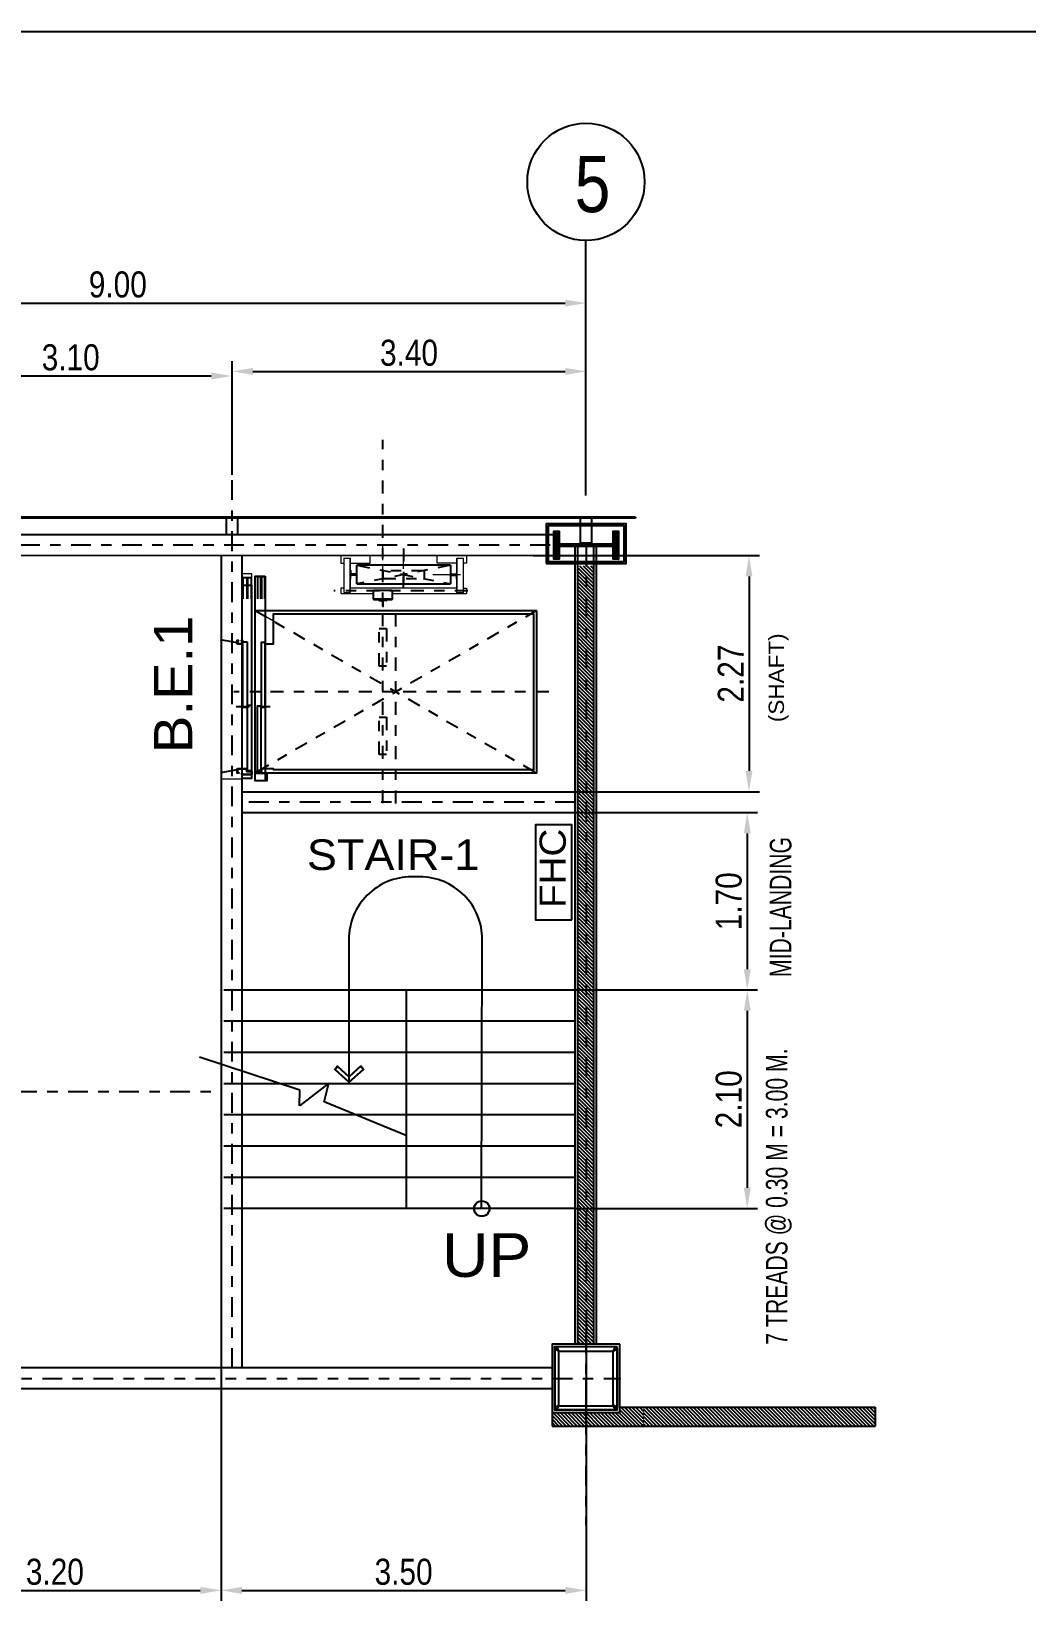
# Model space of a CAD drawing. Header units: millimetres. Extents: x 2148 to 2681, y 758 to 986.
# Drawn here: x 2490 to 2499.55, y 892.58 to 907.84 of the extents above; entities that cross this region are included whole.
import ezdxf

# ---------------------------------------------------------------- set-up
doc = ezdxf.new("R2010")
doc.units = ezdxf.units.MM
doc.linetypes.add('CENTER', pattern=[2, 1.25, -0.25, 0.25, -0.25])
doc.linetypes.add('CENTER2', pattern=[28.575, 19.05, -3.175, 3.175, -3.175])
for name, color, linetype in [('at_Entity', 7, 'Continuous'), ('at_Rect', 7, 'Continuous'), ('COLUMN', 7, 'Continuous'), ('D', 1, 'Continuous'), ('DIM', 20, 'Continuous'), ('DR', 7, 'Continuous'), ('ELAYOUT', 4, 'Continuous'), ('HATCH', 8, 'Continuous'), ('p-boarder', 2, 'Continuous'), ('S-COLS', 6, 'Continuous'), ('TEXT', 6, 'Continuous'), ('TLBLK', 7, 'Continuous'), ('wall', 4, 'Continuous')]:
    doc.layers.add(name, color=color, linetype=linetype)
doc.styles.add('ARIALNW', font='ARIALN.TTF')
doc.styles.add('MMTX$0$ESMX$0$X-OPTA1D', font='x-opta1d')
doc.styles.get("Standard").update_dxf_attribs({"font": 'arial.ttf'})
doc.dimstyles.new('DIM 100', dxfattribs={"dimtxt": 0.2, "dimasz": 0.2, "dimexe": 0.1, "dimexo": 0, "dimgap": 0.05, "dimtad": 1, "dimzin": 0, "dimdsep": 46, "dimtxsty": 'ARIALNW', "dimcen": 0.09, "dimclrd": 6, "dimclre": 6, "dimclrt": 13, "dimadec": 0, "dimazin": 0, "dimtfac": 1, "dimtofl": 0, "dimtmove": 2, "dimatfit": 3, "dimfxl": 1, "dimtolj": 1, "dimtzin": 0, "dimarcsym": 0})
pattern_1 = [(135, (81353.141481, 3211.25105), (-0.01767766953, -0.01767766953), [])]
pattern_2 = [(45, (72348.1549833, 2960.702276), (-0.00391434111013, 0.00391434111013), [])]
pattern_3 = [(135, (81353.141481, 3203.92652), (-0.01767766953, -0.01767766953), [])]

# ---------------------------------------------------------------- blocks, each defined once
blk = doc.blocks.new('ELEVA2')
at = {"ltscale": 0.05}
blk.add_line((-79000.4633, -2182.3524), (-79000.4558, -2182.3524), dxfattribs=at)
for points in [[(-79001.2442, -2180.9361), (-79000.4633, -2180.9361), (-79000.4633, -2182.2896), (-79001.2442, -2182.2896)], [(-79001.3411, -2181.6301), (-79001.298, -2181.6301), (-79001.298, -2181.7202), (-79001.3411, -2181.7202)], [(-79001.4088, -2182.2416), (-79000.426, -2182.2416), (-79000.426, -2182.2896), (-79001.4088, -2182.2896)], [(-79001.0913, -2182.2432), (-79000.7786, -2182.2432), (-79000.7786, -2182.2592), (-79001.0913, -2182.2592)], [(-79000.4633, -2182.2336), (-79000.426, -2182.2336), (-79000.426, -2182.2896), (-79000.4633, -2182.2896)], [(-79001.3635, -2182.3524), (-79000.4388, -2182.3524), (-79000.4388, -2182.3045), (-79001.3635, -2182.3045)], [(-79001.0934, -2182.3279), (-79000.7786, -2182.3279), (-79000.7786, -2182.3482), (-79001.0934, -2182.3482)], [(-79000.7887, -2182.3062), (-79000.4739, -2182.3062), (-79000.4739, -2182.3265), (-79000.7887, -2182.3265)], [(-79000.7861, -2182.2613), (-79000.4734, -2182.2613), (-79000.4734, -2182.2773), (-79000.7861, -2182.2773)]]:
    blk.add_lwpolyline(points, close=True, dxfattribs=at)
for points in [[(-79001.0838, -2182.2416), (-79001.0838, -2182.2012), (-79001.2287, -2182.2012), (-79001.2287, -2180.951), (-79000.4787, -2180.951), (-79000.4787, -2182.2012), (-79000.4835, -2182.2012), (-79000.4835, -2182.2592), (-79000.4713, -2182.2592), (-79000.4713, -2182.2896)], [(-79001.3001, -2182.2432), (-79001.4061, -2182.2432), (-79001.4061, -2182.2592), (-79001.3001, -2182.2592)], [(-79001.3001, -2182.2613), (-79001.4061, -2182.2613), (-79001.4061, -2182.2773), (-79001.3001, -2182.2773)], [(-79001.3001, -2182.3061), (-79001.4002, -2182.3061), (-79001.4002, -2182.3258), (-79001.3001, -2182.3258)], [(-79001.3001, -2182.3279), (-79001.4002, -2182.3279), (-79001.4002, -2182.3482), (-79001.3001, -2182.3482)], [(-79000.4713, -2182.3045), (-79000.4558, -2182.3045), (-79000.4558, -2182.3524), (-79000.4633, -2182.3524), (-79000.4633, -2182.3514), (-79000.4569, -2182.3514), (-79000.4569, -2182.305), (-79000.4702, -2182.305), (-79000.4702, -2182.329), (-79000.483, -2182.329), (-79000.483, -2182.3743), (-79000.4643, -2182.3743), (-79000.4643, -2182.3673), (-79000.4633, -2182.3673), (-79000.4633, -2182.3748), (-79000.4835, -2182.3748), (-79000.4835, -2182.3285), (-79000.4713, -2182.3285), (-79000.4713, -2182.3045)], [(-79001.0885, -2182.3743), (-79001.1027, -2182.4549)], [(-79001.0961, -2182.3551), (-79001.1014, -2182.3551), (-79001.1014, -2182.3498), (-79001.0838, -2182.3498), (-79001.0838, -2182.3748), (-79001.1014, -2182.3748), (-79001.1014, -2182.37), (-79001.0961, -2182.37), (-79001.0961, -2182.3705), (-79001.1004, -2182.3705), (-79001.1004, -2182.3743), (-79001.0844, -2182.3743), (-79001.0844, -2182.3508), (-79001.1004, -2182.3508), (-79001.1004, -2182.354), (-79001.0961, -2182.354), (-79001.0961, -2182.3551)], [(-79000.4787, -2182.3748), (-79000.4647, -2182.4549)]]:
    blk.add_lwpolyline(points, dxfattribs=at)
at = {"layer": 'at_Entity', "color": 7, "lineweight": 9}
for p, q in [((-79001.5036, -2181.2738), (-79001.4711, -2181.2738)), ((-79001.4961, -2181.3201), (-79001.4961, -2181.2882)), ((-79001.331, -2181.2882), (-79001.4961, -2181.2882)), ((-79001.331, -2181.3175), (-79001.4961, -2181.3175)), ((-79001.331, -2181.3201), (-79001.4961, -2181.3201)), ((-79001.4711, -2181.2738), (-79001.4711, -2181.2882)), ((-79001.4711, -2181.3201), (-79001.4711, -2181.4139)), ((-79001.4381, -2181.3217), (-79001.4381, -2181.3201)), ((-79001.4381, -2181.3201), (-79001.4237, -2181.3201)), ((-79001.4381, -2181.3217), (-79001.4237, -2181.3217)), ((-79001.421, -2181.3207), (-79001.4237, -2181.3201)), ((-79001.421, -2181.3228), (-79001.4237, -2181.3217)), ((-79001.4194, -2181.3228), (-79001.421, -2181.3207)), ((-79001.4205, -2181.3249), (-79001.421, -2181.3228)), ((-79001.4205, -2181.3473), (-79001.4205, -2181.3249)), ((-79001.4189, -2181.3249), (-79001.4194, -2181.3228)), ((-79001.4189, -2181.3473), (-79001.4189, -2181.3249)), ((-79001.4162, -2181.4352), (-79001.4162, -2181.3015)), ((-79001.413, -2181.3228), (-79001.4136, -2181.3249)), ((-79001.4136, -2181.3473), (-79001.4136, -2181.3249)), ((-79001.4114, -2181.3207), (-79001.413, -2181.3228)), ((-79001.4114, -2181.3228), (-79001.412, -2181.3249)), ((-79001.412, -2181.3473), (-79001.412, -2181.3249)), ((-79001.4093, -2181.3201), (-79001.4114, -2181.3207)), ((-79001.4093, -2181.3217), (-79001.4114, -2181.3228)), ((-79001.3944, -2181.3201), (-79001.4093, -2181.3201)), ((-79001.3944, -2181.3217), (-79001.4093, -2181.3217)), ((-79001.3944, -2181.3217), (-79001.3944, -2181.3201)), ((-79001.3512, -2181.2738), (-79001.3262, -2181.2738)), ((-79001.3512, -2181.2882), (-79001.3512, -2181.2738)), ((-79001.3512, -2181.3201), (-79001.3512, -2181.8304)), ((-79001.331, -2181.3207), (-79001.331, -2181.2882)), ((-79001.3262, -2181.6301), (-79001.3262, -2181.2738)), ((-79001.4711, -2181.4139), (-79001.5036, -2181.4139)), ((-79001.4205, -2181.3473), (-79001.4194, -2181.3494)), ((-79001.4194, -2181.3494), (-79001.4173, -2181.3499)), ((-79001.4189, -2181.3473), (-79001.4184, -2181.3484)), ((-79001.4184, -2181.3484), (-79001.4141, -2181.3484)), ((-79001.4173, -2181.3499), (-79001.4152, -2181.3499)), ((-79001.4152, -2181.3499), (-79001.413, -2181.3494)), ((-79001.4141, -2181.3484), (-79001.4136, -2181.3473)), ((-79001.413, -2181.3494), (-79001.412, -2181.3473)), ((-79001.4439, -2181.5753), (-79001.4929, -2181.5753)), ((-79001.2948, -2181.6301), (-79001.3411, -2181.6301)), ((-79001.298, -2181.7202), (-79001.298, -2181.6301)), ((-79001.2948, -2181.7202), (-79001.2948, -2181.6301)), ((-79001.4855, -2181.6754), (-79001.5537, -2181.6754)), ((-79001.4343, -2181.6754), (-79001.4599, -2181.6754)), ((-79001.3411, -2181.7202), (-79001.2948, -2181.7202)), ((-79001.3262, -2181.8768), (-79001.3262, -2181.7202)), ((-79001.2921, -2181.6568), (-79001.2948, -2181.6568)), ((-79001.2948, -2181.6568), (-79001.2948, -2181.6754)), ((-79001.2948, -2181.6941), (-79001.2948, -2181.6754)), ((-79001.2921, -2181.6941), (-79001.2948, -2181.6941)), ((-79001.2911, -2181.6568), (-79001.2921, -2181.6568)), ((-79001.2921, -2181.6941), (-79001.2911, -2181.6935)), ((-79001.2905, -2181.6578), (-79001.2911, -2181.6568)), ((-79001.2911, -2181.6935), (-79001.2905, -2181.6925)), ((-79001.2905, -2181.6578), (-79001.2889, -2181.6727)), ((-79001.2905, -2181.6925), (-79001.2889, -2181.6775)), ((-79001.2889, -2181.6727), (-79001.2889, -2181.6738)), ((-79001.2889, -2181.6738), (-79001.2879, -2181.6743)), ((-79001.2879, -2181.6765), (-79001.2889, -2181.677)), ((-79001.2889, -2181.677), (-79001.2889, -2181.6775)), ((-79001.2879, -2181.6743), (-79001.2809, -2181.6743)), ((-79001.2809, -2181.6765), (-79001.2879, -2181.6765)), ((-79001.2809, -2181.6743), (-79001.2788, -2181.6727)), ((-79001.2788, -2181.6775), (-79001.2809, -2181.6765)), ((-79001.2644, -2181.6727), (-79001.2788, -2181.6727)), ((-79001.2644, -2181.6775), (-79001.2788, -2181.6775)), ((-79001.2639, -2181.6727), (-79001.2644, -2181.6727)), ((-79001.2644, -2181.6775), (-79001.2639, -2181.6775)), ((-79001.2639, -2181.677), (-79001.2639, -2181.6727)), ((-79001.2639, -2181.6775), (-79001.2639, -2181.677)), ((-79001.1574, -2181.6935), (-79001.1574, -2181.6573)), ((-79000.9773, -2181.6573), (-79000.9773, -2181.6935)), ((-79001.4711, -2181.7367), (-79001.5036, -2181.7367)), ((-79001.4711, -2181.8304), (-79001.4711, -2181.7367)), ((-79001.331, -2181.8304), (-79001.4961, -2181.8304)), ((-79001.4961, -2181.8629), (-79001.4961, -2181.8304)), ((-79001.331, -2181.8331), (-79001.4961, -2181.8331)), ((-79001.4961, -2181.8629), (-79001.331, -2181.8629)), ((-79001.4711, -2181.8768), (-79001.4711, -2181.8624)), ((-79001.4381, -2181.8288), (-79001.4381, -2181.8304)), ((-79001.4381, -2181.8288), (-79001.4237, -2181.8288)), ((-79001.4381, -2181.8304), (-79001.4237, -2181.8304)), ((-79001.4237, -2181.8288), (-79001.421, -2181.8278)), ((-79001.4237, -2181.8304), (-79001.421, -2181.8299)), ((-79001.421, -2181.8278), (-79001.4205, -2181.8256)), ((-79001.421, -2181.8299), (-79001.4194, -2181.8278)), ((-79001.4194, -2181.8011), (-79001.4205, -2181.8033)), ((-79001.4205, -2181.8033), (-79001.4205, -2181.8256)), ((-79001.4173, -2181.8001), (-79001.4194, -2181.8011)), ((-79001.4194, -2181.8278), (-79001.4189, -2181.8256)), ((-79001.4184, -2181.8022), (-79001.4189, -2181.8033)), ((-79001.4189, -2181.8033), (-79001.4189, -2181.8256)), ((-79001.4173, -2181.8017), (-79001.4184, -2181.8022)), ((-79001.4152, -2181.8001), (-79001.4173, -2181.8001)), ((-79001.4152, -2181.8017), (-79001.4173, -2181.8017)), ((-79001.413, -2181.8011), (-79001.4152, -2181.8001)), ((-79001.4141, -2181.8022), (-79001.4152, -2181.8017)), ((-79001.4136, -2181.8033), (-79001.4141, -2181.8022)), ((-79001.4136, -2181.8033), (-79001.4136, -2181.8256)), ((-79001.4136, -2181.8256), (-79001.413, -2181.8278)), ((-79001.412, -2181.8033), (-79001.413, -2181.8011)), ((-79001.413, -2181.8278), (-79001.4114, -2181.8299)), ((-79001.412, -2181.8033), (-79001.412, -2181.8256)), ((-79001.412, -2181.8256), (-79001.4114, -2181.8278)), ((-79001.4114, -2181.8278), (-79001.4093, -2181.8288)), ((-79001.4114, -2181.8299), (-79001.4093, -2181.8304)), ((-79001.3944, -2181.8288), (-79001.4093, -2181.8288)), ((-79001.3944, -2181.8304), (-79001.4093, -2181.8304)), ((-79001.3944, -2181.8288), (-79001.3944, -2181.8304)), ((-79001.3512, -2181.8629), (-79001.3512, -2181.8768)), ((-79001.331, -2181.8629), (-79001.331, -2181.8304)), ((-79001.5036, -2181.8768), (-79001.4711, -2181.8768)), ((-79001.3512, -2181.8768), (-79001.3262, -2181.8768)), ((-79001.1792, -2182.1767), (-79001.2442, -2182.2896)), ((-79001.4088, -2182.2416), (-79001.4088, -2182.2896)), ((-79001.3001, -2182.2432), (-79001.4061, -2182.2432)), ((-79001.4061, -2182.2432), (-79001.4061, -2182.2592)), ((-79001.0838, -2182.2012), (-79001.2287, -2182.2012)), ((-79001.0838, -2182.2012), (-79001.0838, -2182.2416)), ((-79000.4835, -2182.2012), (-79000.4835, -2182.2416)), ((-79000.4787, -2182.2012), (-79000.4835, -2182.2012)), ((-79000.4835, -2182.2416), (-79000.4835, -2182.2592)), ((-79001.421, -2182.3045), (-79001.421, -2182.3503)), ((-79001.3001, -2182.3045), (-79001.421, -2182.3045)), ((-79001.3001, -2182.2592), (-79001.4061, -2182.2592)), ((-79001.3001, -2182.2613), (-79001.4061, -2182.2613)), ((-79001.4061, -2182.2613), (-79001.4061, -2182.2773)), ((-79001.3001, -2182.2773), (-79001.4061, -2182.2773)), ((-79001.4002, -2182.3258), (-79001.4002, -2182.3061)), ((-79001.4002, -2182.3482), (-79001.4002, -2182.3279)), ((-79001.3635, -2182.3045), (-79001.3635, -2182.3524)), ((-79001.0934, -2182.3279), (-79001.0934, -2182.3482)), ((-79000.7786, -2182.3279), (-79001.0934, -2182.3279)), ((-79000.4835, -2182.3285), (-79000.4835, -2182.3748)), ((-79000.483, -2182.329), (-79000.483, -2182.3743)), ((-79000.4734, -2182.3061), (-79000.4734, -2182.3258)), ((-79000.4713, -2182.2592), (-79000.4713, -2182.2896)), ((-79000.4713, -2182.3045), (-79000.4558, -2182.3045)), ((-79000.4569, -2182.305), (-79000.4569, -2182.3514)), ((-79000.4558, -2182.3045), (-79000.4558, -2182.3524)), ((-79000.4388, -2182.3045), (-79000.4388, -2182.3524)), ((-79001.3001, -2182.3503), (-79001.421, -2182.3503)), ((-79001.1014, -2182.3524), (-79001.3635, -2182.3524)), ((-79000.7786, -2182.3482), (-79001.0934, -2182.3482)), ((-79000.4835, -2182.3498), (-79001.0838, -2182.3498)), ((-79000.4388, -2182.3524), (-79000.483, -2182.3524)), ((-79000.4647, -2182.4549), (-79000.4787, -2182.3748)), ((-79000.4633, -2182.3514), (-79000.4569, -2182.3514)), ((-79000.4633, -2182.3524), (-79000.4558, -2182.3524)), ((-79000.4633, -2182.3748), (-79000.4633, -2182.3743))]:
    blk.add_line(p, q, dxfattribs=at)
at = {"layer": 'at_Rect', "color": 7}
for p, q in [((-79001.4615, -2181.3499), (-79001.4615, -2181.8001)), ((-79001.4615, -2181.3499), (-79001.3715, -2181.3499)), ((-79001.3715, -2181.8001), (-79001.3715, -2181.3499)), ((-79001.3715, -2181.8001), (-79001.4615, -2181.8001))]:
    blk.add_line(p, q, dxfattribs=at)
at = {"layer": 'DR', "linetype": 'CENTER', "ltscale": 0.05}
for points in [[(-79001.3981, -2181.4751), (-79001.4343, -2181.4751), (-79001.4343, -2181.6754), (-79001.3981, -2181.6754)], [(-79001.1574, -2181.6573), (-79000.9773, -2181.6573), (-79000.9773, -2181.6935), (-79001.1574, -2181.6935)], [(-79000.7323, -2181.6573), (-79000.5522, -2181.6573), (-79000.5522, -2181.6935), (-79000.7323, -2181.6935)]]:
    blk.add_lwpolyline(points, close=True, dxfattribs=at)
at = {"layer": 'HATCH', "linetype": 'CENTER', "ltscale": 0.05}
for p, q in [((-79000.8537, -2180.8779), (-79000.8537, -2182.3912)), ((-79001.2442, -2182.2896), (-79000.4633, -2180.9361)), ((-79001.2441, -2180.9362), (-79000.4633, -2182.2896)), ((-79001.339, -2181.2663), (-79001.339, -2181.9114)), ((-79001.4615, -2181.3499), (-79001.3715, -2181.8001)), ((-79001.4615, -2181.8001), (-79001.3715, -2181.3499)), ((-79001.5417, -2181.5753), (-79001.3512, -2181.5753)), ((-79001.3566, -2181.5753), (-79001.4056, -2181.5753)), ((-79000.3176, -2181.6126), (-79001.2287, -2181.6126)), ((-79000.3184, -2181.6754), (-79002.0638, -2181.6754)), ((-79000.7834, -2182.3795), (-79000.7834, -2182.2037))]:
    blk.add_line(p, q, dxfattribs=at)
blk = doc.blocks.new('*D2767')
at = {"color": 6, "lineweight": -2, "ltscale": 0.05, "transparency": 16777216}
for p, q in [((2486.327, 903.385), (2486.327, 905.333)), ((2495.327, 903.385), (2495.327, 905.333)), ((2486.527, 905.233), (2495.127, 905.233))]:
    blk.add_line(p, q, dxfattribs=at)
at = {"color": 6, "ltscale": 0.05, "transparency": 16777216}
for points in [[(2486.527, 905.266), (2486.527, 905.199), (2486.327, 905.233)], [(2495.127, 905.266), (2495.127, 905.199), (2495.327, 905.233)]]:
    blk.add_solid(points, dxfattribs=at)
at = {"layer": 'Defpoints', "color": 0, "ltscale": 0.05, "transparency": 16777216}
for p in [(2495.327, 905.233), (2486.327, 903.385), (2495.327, 903.385)]:
    blk.add_point(p, dxfattribs=at)
at = {"color": 13, "ltscale": 0.05, "transparency": 16777216, "insert": (2490.827, 905.41), "char_height": 0.25, "attachment_point": 5, "style": 'ARIALNW'}
blk.add_mtext('\\A1;9.00', dxfattribs=at)
blk = doc.blocks.new('*D2769')
at = {"color": 6, "lineweight": -2, "ltscale": 0.05, "transparency": 16777216}
for p, q in [((2491.82, 895.559), (2491.82, 892.767)), ((2495.328, 895.559), (2495.328, 892.767)), ((2492.02, 892.867), (2495.128, 892.867))]:
    blk.add_line(p, q, dxfattribs=at)
at = {"color": 6, "ltscale": 0.05, "transparency": 16777216}
for points in [[(2492.02, 892.9), (2492.02, 892.833), (2491.82, 892.867)], [(2495.128, 892.9), (2495.128, 892.833), (2495.328, 892.867)]]:
    blk.add_solid(points, dxfattribs=at)
at = {"layer": 'Defpoints', "color": 0, "ltscale": 0.05, "transparency": 16777216}
for p in [(2491.82, 895.559, 0), (2495.328, 895.559, 0), (2495.328, 892.867)]:
    blk.add_point(p, dxfattribs=at)
at = {"color": 13, "ltscale": 0.05, "transparency": 16777216, "insert": (2493.574, 893.044), "char_height": 0.25, "attachment_point": 5, "style": 'ARIALNW'}
blk.add_mtext('\\A1;3.50', dxfattribs=at)
blk = doc.blocks.new('*D2770')
at = {"color": 6, "lineweight": -2, "ltscale": 0.05, "transparency": 16777216}
for p, q in [((2488.623, 894.109), (2488.623, 892.767)), ((2491.82, 894.11), (2491.82, 892.767)), ((2488.823, 892.867), (2491.62, 892.867))]:
    blk.add_line(p, q, dxfattribs=at)
at = {"color": 6, "ltscale": 0.05, "transparency": 16777216}
for points in [[(2488.823, 892.9), (2488.823, 892.833), (2488.623, 892.867)], [(2491.62, 892.9), (2491.62, 892.833), (2491.82, 892.867)]]:
    blk.add_solid(points, dxfattribs=at)
at = {"layer": 'Defpoints', "color": 0, "ltscale": 0.05, "transparency": 16777216}
for p in [(2488.623, 894.109), (2491.82, 894.11), (2491.82, 892.867)]:
    blk.add_point(p, dxfattribs=at)
at = {"color": 13, "ltscale": 0.05, "transparency": 16777216, "insert": (2490.222, 893.044), "char_height": 0.25, "attachment_point": 5, "style": 'ARIALNW'}
blk.add_mtext('\\A1;3.20', dxfattribs=at)
blk = doc.blocks.new('*D2773')
at = {"color": 6, "lineweight": -2, "ltscale": 0.05, "transparency": 16777216}
for p, q in [((2491.925, 903.582), (2491.925, 904.676)), ((2492.125, 904.576), (2495.127, 904.576)), ((2495.327, 903.697), (2495.327, 904.676))]:
    blk.add_line(p, q, dxfattribs=at)
at = {"color": 6, "ltscale": 0.05, "transparency": 16777216}
for points in [[(2492.125, 904.61), (2492.125, 904.543), (2491.925, 904.576)], [(2495.127, 904.61), (2495.127, 904.543), (2495.327, 904.576)]]:
    blk.add_solid(points, dxfattribs=at)
at = {"layer": 'Defpoints', "color": 0, "ltscale": 0.05, "transparency": 16777216}
for p in [(2495.327, 904.576), (2495.327, 903.697), (2491.925, 903.582, 0)]:
    blk.add_point(p, dxfattribs=at)
at = {"color": 13, "ltscale": 0.05, "transparency": 16777216, "insert": (2493.626, 904.754), "char_height": 0.25, "attachment_point": 5, "style": 'ARIALNW'}
blk.add_mtext('\\A1;3.40', dxfattribs=at)
blk = doc.blocks.new('*D2774')
at = {"color": 6, "lineweight": -2, "ltscale": 0.05, "transparency": 16777216}
for p, q in [((2488.823, 903.829), (2488.823, 904.632)), ((2491.925, 903.829), (2491.925, 904.632)), ((2491.725, 904.532), (2489.023, 904.532))]:
    blk.add_line(p, q, dxfattribs=at)
at = {"color": 6, "ltscale": 0.05, "transparency": 16777216}
for points in [[(2489.023, 904.565), (2489.023, 904.499), (2488.823, 904.532)], [(2491.725, 904.565), (2491.725, 904.499), (2491.925, 904.532)]]:
    blk.add_solid(points, dxfattribs=at)
at = {"layer": 'Defpoints', "color": 0, "ltscale": 0.05, "transparency": 16777216}
for p in [(2488.823, 904.532), (2488.823, 903.829), (2491.925, 903.829)]:
    blk.add_point(p, dxfattribs=at)
at = {"color": 13, "ltscale": 0.05, "transparency": 16777216, "insert": (2490.374, 904.71), "char_height": 0.25, "attachment_point": 5, "style": 'ARIALNW'}
blk.add_mtext('\\A1;3.10', dxfattribs=at)
blk = doc.blocks.new('*D2775')
at = {"color": 6, "lineweight": -2, "ltscale": 0.05, "transparency": 16777216}
for p, q in [((2494.82, 902.807), (2496.994, 902.807)), ((2496.894, 902.607), (2496.894, 900.738)), ((2492.02, 900.538), (2496.994, 900.538))]:
    blk.add_line(p, q, dxfattribs=at)
at = {"color": 6, "ltscale": 0.05, "transparency": 16777216}
for points in [[(2496.861, 902.607), (2496.927, 902.607), (2496.894, 902.807)], [(2496.861, 900.738), (2496.927, 900.738), (2496.894, 900.538)]]:
    blk.add_solid(points, dxfattribs=at)
at = {"layer": 'Defpoints', "color": 0, "ltscale": 0.05, "transparency": 16777216}
for p in [(2494.82, 902.807), (2492.02, 900.538), (2496.894, 900.538)]:
    blk.add_point(p, dxfattribs=at)
at = {"color": 13, "ltscale": 0.05, "transparency": 16777216, "insert": (2496.719, 901.673), "char_height": 0.25, "attachment_point": 5, "rotation": 90, "style": 'ARIALNW'}
blk.add_mtext('\\A1;2.27', dxfattribs=at)
blk = doc.blocks.new('*D2776')
at = {"color": 6, "lineweight": -2, "ltscale": 0.05, "transparency": 16777216}
for p, q in [((2495.22, 898.634), (2496.977, 898.634)), ((2496.877, 898.434), (2496.877, 896.734)), ((2495.22, 896.534), (2496.977, 896.534))]:
    blk.add_line(p, q, dxfattribs=at)
at = {"color": 6, "ltscale": 0.05, "transparency": 16777216}
for points in [[(2496.844, 898.434), (2496.911, 898.434), (2496.877, 898.634)], [(2496.844, 896.734), (2496.911, 896.734), (2496.877, 896.534)]]:
    blk.add_solid(points, dxfattribs=at)
at = {"layer": 'Defpoints', "color": 0, "ltscale": 0.05, "transparency": 16777216}
for p in [(2495.22, 898.634, 0), (2495.22, 896.534, 0), (2496.877, 896.534)]:
    blk.add_point(p, dxfattribs=at)
at = {"color": 13, "ltscale": 0.05, "transparency": 16777216, "insert": (2496.7, 897.584), "char_height": 0.25, "attachment_point": 5, "rotation": 90, "style": 'ARIALNW'}
blk.add_mtext('\\A1;2.10', dxfattribs=at)
blk = doc.blocks.new('*D2777')
at = {"color": 6, "lineweight": -2, "ltscale": 0.05, "transparency": 16777216}
for p, q in [((2492.02, 900.338), (2496.977, 900.338)), ((2496.877, 900.138), (2496.877, 898.834)), ((2494.517, 898.634), (2496.977, 898.634))]:
    blk.add_line(p, q, dxfattribs=at)
at = {"color": 6, "ltscale": 0.05, "transparency": 16777216}
for points in [[(2496.844, 900.138), (2496.911, 900.138), (2496.877, 900.338)], [(2496.844, 898.834), (2496.911, 898.834), (2496.877, 898.634)]]:
    blk.add_solid(points, dxfattribs=at)
at = {"layer": 'Defpoints', "color": 0, "ltscale": 0.05, "transparency": 16777216}
for p in [(2492.02, 900.338, 0), (2494.517, 898.634, 0), (2496.877, 898.634)]:
    blk.add_point(p, dxfattribs=at)
at = {"color": 13, "ltscale": 0.05, "transparency": 16777216, "insert": (2496.7, 899.486), "char_height": 0.25, "attachment_point": 5, "rotation": 90, "style": 'ARIALNW'}
blk.add_mtext('\\A1;1.70', dxfattribs=at)
blk = doc.blocks.new('A$C1DB67A09')
at = {"layer": 'wall', "color": 16, "linetype": 'ByBlock', "ltscale": 1.5, "elevation": 0}
blk.add_lwpolyline([(9.492, -81.28), (106.692, -81.28), (106.692, -9.48), (9.492, -9.48)], close=True, dxfattribs=at)

msp = doc.modelspace()

# ---------------------------------------------------------------- hatches: boundary and pattern name
at = {"ltscale": 0.05}
h = msp.add_hatch(dxfattribs=at)
h.set_pattern_fill('ANSI31', color=8, scale=0.044286, style=0)
h.set_pattern_definition(pattern_2)
h.paths.add_polyline_path([(2495.5886611, 902.9389872, -0.4142135624), (2495.5708423, 902.9211684), (2495.087012, 902.9211684, -0.4142135624), (2495.0691932, 902.9389872), (2495.0691932, 903.0426318), (2495.0189272, 903.0426318), (2495.0189272, 902.9072402), (2495.6389272, 902.9072402), (2495.6389272, 903.0426318), (2495.5886611, 903.0426318)])
h = msp.add_hatch(dxfattribs=at)
h.set_pattern_fill('ANSI31', color=8, scale=0.044286, style=0)
h.set_pattern_definition(pattern_2)
h.paths.add_polyline_path([(2495.5886611, 902.7718486), (2495.6389272, 902.7718486), (2495.6389272, 902.9072402), (2495.0189272, 902.9072402), (2495.0189272, 902.7718486), (2495.0691932, 902.7718486), (2495.0691932, 902.8754932, -0.4142135624), (2495.087012, 902.893312), (2495.5708423, 902.893312, -0.4142135624), (2495.5886611, 902.8754932)])
at = {"layer": 'HATCH', "ltscale": 0.05}
h = msp.add_hatch(dxfattribs=at)
h.set_pattern_fill('ANSI31', color=256, scale=0.2, angle=90, style=0)
h.set_pattern_definition(pattern_1)
h.paths.add_polyline_path([(2495.3288909, 902.7091491), (2495.245074, 902.7091491), (2495.245074, 902.423601), (2495.3288327, 902.423601)])
h = msp.add_hatch(dxfattribs=at)
h.set_pattern_fill('ANSI31', color=256, scale=0.2, angle=90, style=0)
h.set_pattern_definition(pattern_1)
h.paths.add_polyline_path([(2495.402731, 902.7091491), (2495.3288909, 902.7091491), (2495.3288327, 902.423601), (2495.402731, 902.423601)])
h = msp.add_hatch(dxfattribs=at)
h.set_pattern_fill('ANSI31', color=256, scale=0.2, angle=90, style=0)
h.set_pattern_definition(pattern_1)
h.paths.add_polyline_path([(2495.3288419, 902.4246984), (2495.245074, 902.4246984), (2495.245074, 895.3828799), (2495.3275431, 895.3828799)])
h = msp.add_hatch(dxfattribs=at)
h.set_pattern_fill('ANSI31', color=256, scale=0.2, angle=90, style=0)
h.set_pattern_definition(pattern_1)
h.paths.add_polyline_path([(2495.402731, 902.4246984), (2495.3288419, 902.4246984), (2495.3275431, 895.3828799), (2495.402731, 895.3828799)])
h = msp.add_hatch(dxfattribs=at)
h.set_pattern_fill('ANSI31', color=256, scale=0.2, angle=90, style=0)
h.set_pattern_definition(pattern_3)
h.paths.add_polyline_path([(2495.245074, 895.2310428), (2495.3288596, 895.2310428), (2495.3288909, 895.3846182), (2495.245074, 895.3846182)])
h = msp.add_hatch(dxfattribs=at)
h.set_pattern_fill('ANSI31', color=256, scale=0.2, angle=90, style=0)
h.set_pattern_definition(pattern_3)
h.paths.add_polyline_path([(2495.3288596, 895.2310428), (2495.402731, 895.2310428), (2495.402731, 895.3846182), (2495.3288909, 895.3846182)])
h = msp.add_hatch(dxfattribs=at)
h.set_pattern_fill('ANSI31', color=256, scale=0.2, angle=90, style=0)
h.set_pattern_definition([(135, (81352.27115, 3256.232546), (-0.01767766953, -0.01767766953), [])])
h.paths.add_polyline_path([(2495.5944849, 894.6263779), (2495.6093613, 894.5997204), (2495.6282002, 894.5997204), (2495.6282002, 894.6263779)])
h.paths.add_polyline_path([(2495.6532002, 894.5747204), (2495.0082118, 894.5747204), (2495.0082118, 894.445401), (2495.8799708, 894.445401), (2495.8799708, 894.6263779), (2495.6532002, 894.6263779)])
h.paths.add_polyline_path([(2495.0258779, 894.6263779), (2495.0258779, 894.5997204), (2495.0447167, 894.5997204), (2495.0595931, 894.6263779)])
h = msp.add_hatch(dxfattribs=at)
h.set_pattern_fill('ANSI31', color=256, scale=0.2, angle=90, style=0)
h.set_pattern_definition([(135, (81353.14122, 3256.232546), (-0.01767766953, -0.01767766953), [])])
h.paths.add_polyline_path([(2495.8782817, 894.6263779), (2495.8782817, 894.445401), (2498.106216, 894.445401), (2498.106216, 894.6263779)])

# ---------------------------------------------------------------- linework, layer by layer
at = {"ltscale": 0.05}
for p, q in [((2495.3270391, 905.2608507, 0), (2495.3270391, 905.8334731, 0)), ((2495.8039272, 903.1758282, 0), (2485.7729441, 903.1758282, 0)), ((2495.8039272, 903.1678282, 0), (2485.7729441, 903.1678282, 0)), ((2495.8039272, 903.1758282, 0), (2495.8039272, 903.1678282, 0)), ((2495.3275051, 895.3334487, 0), (2495.3270391, 894.4734487, 0)), ((2495.3275051, 895.3328816, 0), (2495.3270391, 894.4728816, 0)), ((2492.020289, 895.0028816, 0), (2491.820289, 895.0028816, 0))]:
    msp.add_line(p, q, dxfattribs=at)
at = {"color": 8, "ltscale": 0.05}
msp.add_line((2495.6389272, 902.9072402, 0), (2495.0189272, 902.9072402, 0), dxfattribs=at)
at = {"ltscale": 0.5}
msp.add_line((2491.820289, 896.2745306, 0), (2491.820289, 894.4486508, 0), dxfattribs=at)
at = {"color": 8, "ltscale": 0.05, "elevation": 0}
for points in [[(2491.8691188, 903.0088316), (2491.98203, 903.0088316), (2491.98203, 903.1678282), (2491.8691188, 903.1678282)], [(2495.2707023, 902.9299732), (2495.3836135, 902.9299732), (2495.3836135, 903.1678282), (2495.2707023, 903.1678282)]]:
    msp.add_lwpolyline(points, close=True, dxfattribs=at)
msp.add_circle((2495.3270391, 906.3969697, 0), 0.5634965)
at = {"layer": 'at_Entity', "color": 7, "lineweight": 9}
for p, q in [((2492.020289, 902.8063286, 0), (2492.020289, 902.0591033, 0)), ((2495.220074, 902.7984504, 0), (2495.220074, 900.5382089, 0)), ((2491.8200049, 900.65818, 0), (2491.8200048, 900.3379244, 0)), ((2492.0202889, 900.65818, 0), (2491.8200049, 900.65818, 0)), ((2492.0202889, 900.65818, 0), (2492.0202889, 900.5382085, 0))]:
    msp.add_line(p, q, dxfattribs=at)
at = {"layer": 'COLUMN', "color": 4, "lineweight": -3, "ltscale": 0.05, "elevation": 0}
msp.add_lwpolyline([(2495.6532002, 895.2310428), (2495.0008779, 895.2310428), (2495.0008779, 894.5747204), (2495.6532002, 894.5747204)], close=True, dxfattribs=at)
at = {"layer": 'COLUMN', "color": 2, "lineweight": -3, "ltscale": 0.05, "elevation": 0}
msp.add_lwpolyline([(2495.6282002, 895.2060428), (2495.0258779, 895.2060428), (2495.0258779, 894.5997204), (2495.6282002, 894.5997204)], close=True, dxfattribs=at)
at = {"layer": 'D', "ltscale": 0.5, "elevation": 0}
msp.add_lwpolyline([(2495.1915777, 899.3087097), (2495.1915777, 900.2189807), (2494.8412302, 900.2189807), (2494.8412302, 899.3087097)], close=True, dxfattribs=at)
at = {"layer": 'DR', "ltscale": 10}
for p, q in [((2491.820289, 901.3317007, 0), (2491.820289, 896.2745306, 0)), ((2495.220074, 898.6336477, 0), (2491.8470391, 898.6336477, 0)), ((2493.6029876, 896.5336477, 0), (2493.6029876, 898.6336477, 0)), ((2495.220074, 898.3336477, 0), (2491.8470391, 898.3336477, 0)), ((2495.220074, 898.0336477, 0), (2491.8470391, 898.0336477, 0)), ((2495.220074, 897.7336477, 0), (2491.8470391, 897.7336477, 0)), ((2495.220074, 897.4336477, 0), (2491.8470391, 897.4336477, 0)), ((2495.220074, 897.1336477, 0), (2491.8470391, 897.1336477, 0)), ((2495.220074, 896.8336477, 0), (2491.8470391, 896.8336477, 0)), ((2495.220074, 896.5336477, 0), (2491.8470391, 896.5336477, 0))]:
    msp.add_line(p, q, dxfattribs=at)
at = {"layer": 'ELAYOUT', "ltscale": 10}
for p, q in [((2495.427731, 900.3999311, 0), (2495.427731, 902.893312, 0)), ((2495.0008779, 894.5747204, 0), (2495.0008779, 894.445401, 0)), ((2495.6532002, 894.6263779, 0), (2498.106216, 894.6263779, 0)), ((2495.6532002, 894.6263779, 0), (2498.106216, 894.6263779, 0)), ((2498.106216, 894.6263779, 0), (2498.106216, 894.445401, 0)), ((2495.0008779, 894.445401, 0), (2498.106216, 894.445401, 0)), ((2495.0008779, 894.445401, 0), (2498.106216, 894.445401, 0))]:
    msp.add_line(p, q, dxfattribs=at)
at = {"layer": 'HATCH', "linetype": 'CENTER2', "ltscale": 0.01}
for p, q in [((2491.9254556, 895.0028816, 0), (2491.9254556, 903.58177, 0)), ((2494.9821723, 902.9072402, 0), (2486.8070391, 902.9046984, 0)), ((2495.3289284, 902.893312, 0), (2495.3270136, 893.4920965, 0)), ((2495.220074, 900.4382089, 0), (2492.050289, 900.4382089, 0)), ((2486.4251521, 897.6583168, 0.0000001), (2491.820289, 897.6583168, 0)), ((2495.3270391, 895.3334487, 0), (2495.3270391, 894.4734487, 0)), ((2495.3270391, 895.3328816, 0), (2495.3270391, 894.4728816, 0)), ((2486.6681318, 894.9028816, 0), (2495.6611958, 894.9028816, 0))]:
    msp.add_line(p, q, dxfattribs=at)
at = {"layer": 'HATCH', "color": 4, "linetype": 'ByBlock', "ltscale": 0.5}
for p, q in [((2495.245074, 902.893312, 0), (2495.245074, 895.2310428, 0)), ((2495.402731, 895.2310428, 0), (2495.402731, 902.893312, 0))]:
    msp.add_line(p, q, dxfattribs=at)
at = {"layer": 'HATCH', "linetype": 'ByBlock', "ltscale": 0.5}
for p, q in [((2492.5775751, 897.6704441, 0), (2491.6105586, 897.9888324, 0)), ((2492.854646, 897.7386479, 0), (2492.5743253, 897.5217427, 0)), ((2492.8116925, 897.5610815, 0), (2492.854646, 897.7386479, 0)), ((2492.5743253, 897.5217427, 0), (2492.5775751, 897.6704441, 0)), ((2493.6048579, 897.2345812, 0), (2492.8116925, 897.5610815, 0))]:
    msp.add_line(p, q, dxfattribs=at)
at = {"layer": 'HATCH', "color": 4, "linetype": 'ByBlock', "ltscale": 0.5, "elevation": 0}
for points in [[(2494.9440458, 902.7299586), (2495.7139939, 902.7299586), (2495.7139939, 903.1112906), (2494.9440458, 903.1112906), (2494.9440458, 902.7299586)], [(2494.9440458, 902.7499586), (2495.6939939, 902.7499586), (2495.6939939, 903.0912906), (2494.9640458, 903.0912906), (2494.9640458, 902.7299586)]]:
    msp.add_lwpolyline(points, dxfattribs=at)
at = {"layer": 'HATCH', "linetype": 'ByBlock', "ltscale": 0.5, "elevation": 0}
msp.add_lwpolyline([(2494.3238301, 896.5336477), (2494.3302703, 899.1207935, 0.4142135624), (2493.7302703, 899.7207935), (2493.6482166, 899.7207935, 0.4142135624), (2493.0482166, 899.1207935), (2493.0482166, 897.7498474)], format="xyb", dxfattribs=at)
at = {"layer": 'HATCH', "color": 7, "linetype": 'ByBlock', "ltscale": 0.5, "elevation": 0}
for points in [[(2493.0482166, 897.7498474), (2492.9120096, 897.8687431), (2492.9366787, 897.901168), (2493.0482166, 897.799818)], [(2493.0514664, 897.7498474), (2492.9152594, 897.8687431), (2492.9399285, 897.901168), (2493.0514664, 897.799818)], [(2493.0482166, 897.7498474), (2493.1844236, 897.8687431), (2493.1597545, 897.901168), (2493.0482166, 897.799818)], [(2493.0514664, 897.7498474), (2493.1876734, 897.8687431), (2493.1630044, 897.901168), (2493.0514664, 897.799818)]]:
    msp.add_lwpolyline(points, dxfattribs=at)
at = {"layer": 'HATCH', "linetype": 'ByBlock', "ltscale": 0.5}
for centre in [(2494.3238301, 896.5336477, 0), (2494.32708, 896.5336477, 0)]:
    msp.add_circle(centre, 0.0738602, dxfattribs=at)
at = {"layer": 'p-boarder', "ltscale": 10}
for p, q in [((2495.0189272, 903.0072516, 0), (2486.6681318, 903.0046552, 0)), ((2495.220074, 902.893312, 0), (2495.220074, 895.2310428, 0)), ((2495.220074, 902.893312, 0), (2495.220074, 895.2310428, 0)), ((2495.220074, 902.893312, 0), (2495.220074, 895.2310428, 0)), ((2495.220074, 902.893312, 0), (2495.220074, 895.2310428, 0)), ((2495.220074, 902.893312, 0), (2495.220074, 895.2310428, 0)), ((2495.220074, 902.893312, 0), (2495.220074, 895.2310428, 0)), ((2495.245074, 902.893312, 0), (2495.245074, 895.2310428, 0)), ((2495.245074, 902.893312, 0), (2495.245074, 895.2310428, 0)), ((2495.245074, 902.893312, 0), (2495.245074, 895.2310428, 0)), ((2495.245074, 902.893312, 0), (2495.245074, 895.2310428, 0)), ((2495.245074, 902.893312, 0), (2495.245074, 895.2310428, 0)), ((2495.427731, 895.2310428, 0), (2495.427731, 902.893312, 0)), ((2495.0189272, 902.8072516, 0), (2486.6681318, 902.8046552, 0)), ((2491.820289, 902.8062664, 0), (2491.820289, 895.0028816, 0)), ((2492.020289, 902.8063286, 0), (2492.020289, 895.0028816, 0)), ((2492.020289, 900.5382089, 0), (2495.220074, 900.5382089, 0)), ((2492.020289, 900.3382089, 0), (2495.220074, 900.3382089, 0)), ((2494.9928358, 895.0028816, 0), (2486.7118738, 895.0028816, 0)), ((2494.9928358, 894.8028816, 0.0000001), (2485.8470391, 894.8028816, 0))]:
    msp.add_line(p, q, dxfattribs=at)
at = {"layer": 'S-COLS', "elevation": 0}
msp.add_lwpolyline([(2495.6389272, 902.9072402), (2495.6389272, 902.7718486), (2495.5886611, 902.7718486), (2495.5886611, 902.8754932, 0.4142135624), (2495.5708423, 902.893312), (2495.087012, 902.893312, 0.4142135624), (2495.0691932, 902.8754932), (2495.0691932, 902.7718486), (2495.0189272, 902.7718486), (2495.0189272, 903.0426318), (2495.0691932, 903.0426318), (2495.0691932, 902.9389872, 0.4142135624), (2495.087012, 902.9211684), (2495.5708423, 902.9211684, 0.4142135624), (2495.5886611, 902.9389872), (2495.5886611, 903.0426318), (2495.6389272, 903.0426318), (2495.6389272, 902.9072402)], format="xyb", dxfattribs=at)
for points in [[(2495.067039, 895.1660428), (2495.027039, 895.1883651), (2495.027039, 894.6237204), (2495.067039, 894.6460428)], [(2495.067039, 895.1660428), (2495.587039, 895.1660428), (2495.6093613, 895.2060428), (2495.0447167, 895.2060428)], [(2495.587039, 895.1660428), (2495.627039, 895.1883651), (2495.627039, 894.6237204), (2495.587039, 894.6460428)], [(2495.067039, 894.6397204), (2495.587039, 894.6397204), (2495.6093613, 894.5997204), (2495.0447167, 894.5997204)]]:
    msp.add_lwpolyline(points, close=True, dxfattribs=at)

# ---------------------------------------------------------------- block references
at = {"xscale": 2, "yscale": 2, "zscale": 2, "rotation": 269.9999984733793}
msp.add_blockref('ELEVA2', (6856.7209492, -157100.2088409, 0), dxfattribs=at)
at = {"layer": 'DIM', "color": 8}
msp.add_blockref('A$C1DB67A09', (2470.958248, 917.3189005), dxfattribs=at)

# ---------------------------------------------------------------- texts
at = {"color": 2, "style": 'MMTX$0$ESMX$0$X-OPTA1D', "text_generation_flag": 6, "width": 1.1}
for s, height, rotation, p in [('B.E.1', 0.3675, 270, (2491.542651, 900.909026, 0)), ('(SHAFT)', 0.147, 270, (2497.2300846, 901.2066658, -0.0000001)), ('FHC', 0.252, 270, (2495.1326175, 899.4217261, 0.0000001)), ('UP', 0.42, 180, (2493.9436844, 895.8778125, 0))]:
    msp.add_text(s, height=height, rotation=rotation, dxfattribs=at).set_placement(p)
at = {"color": 2, "style": 'MMTX$0$ESMX$0$X-OPTA1D', "width": 1.1}
msp.add_text('STAIR-1', height=0.294, dxfattribs=at).set_placement((2492.6445292, 899.7865612, 0))
at = {"layer": 'TEXT', "insert": (2495.2178803, 906.6460987, 0), "char_height": 0.54, "width": 3.396423809, "attachment_point": 1, "style": 'ARIALNW'}
msp.add_mtext('5', dxfattribs=at)
at = {"layer": 'TLBLK', "color": 7, "char_height": 0.208, "width": 8.634551958, "attachment_point": 5, "rotation": 90}
for s, insert in [('{\\W0.7;MID-LANDING}', (2497.1995313, 899.4307896, 0)), ('{\\W0.7;7 TREADS @ 0.30 M = 3.00 M.}', (2497.1806896, 896.6495135))]:
    msp.add_mtext(s, dxfattribs=dict(at, insert=insert))

# ---------------------------------------------------------------- dimensions: what is measured, and where the dimension line sits
at = {"ltscale": 0.05}
for base, p1, p2, picture, middle in [((2495.3270391, 905.2325003, 0), (2486.3270391, 903.3846984, 0), (2495.3270391, 903.3846984, 0), '*D2767', (2490.8270391, 905.4101436, 0)), ((2488.8230306, 904.5320375, 0), (2491.9254556, 903.8291914, 0), (2488.8230306, 903.8291914, 0), '*D2774', (2490.3742431, 904.7096807, 0)), ((2495.3270391, 904.5763121, 0), (2491.9254556, 903.58177, 0), (2495.3270391, 903.6970866, 0), '*D2773', (2493.6262474, 904.7539554, 0)), ((2491.820289, 892.8665654, 0), (2488.6230306, 894.1093784, 0), (2491.820289, 894.1100472, 0), '*D2770', (2490.2216598, 893.0442087, 0))]:
    dim = msp.add_linear_dim(base=base, p1=p1, p2=p2, dimstyle='DIM 100', override={"dimtxt": 0.25}, dxfattribs=at)
    dim.commit()
    dim.dimension.update_dxf_attribs({"geometry": picture, "text_midpoint": middle})
for base, p1, p2, picture, middle in [((2496.8941602, 900.5382089, 0), (2494.8197782, 902.8071897, 0), (2492.0202889, 900.5382089, 0), '*D2775', (2496.7186486, 901.6726993, 0)), ((2496.8774947, 898.6336477), (2492.020289, 900.3382089, 0), (2494.5168511, 898.6336477, 0), '*D2777', (2496.6998514, 899.4859283)), ((2496.8774947, 896.5336477), (2495.220074, 898.6336477, 0), (2495.220074, 896.5336477, 0), '*D2776', (2496.6998514, 897.5836477))]:
    dim = msp.add_linear_dim(base=base, p1=p1, p2=p2, angle=90, dimstyle='DIM 100', override={"dimtxt": 0.25}, dxfattribs=at)
    dim.commit()
    dim.dimension.update_dxf_attribs({"geometry": picture, "text_midpoint": middle})
dim = msp.add_linear_dim(base=(2495.3275756, 892.8665654, 0), p1=(2491.820289, 895.559483, 0), p2=(2495.3275756, 895.559483, 0), text='3.50', dimstyle='DIM 100', override={"dimtxt": 0.25}, dxfattribs=at)
dim.commit()
dim.dimension.update_dxf_attribs({"geometry": '*D2769', "text_midpoint": (2493.5739323, 893.0442087, 0)})

doc.saveas('drawing.dxf')
